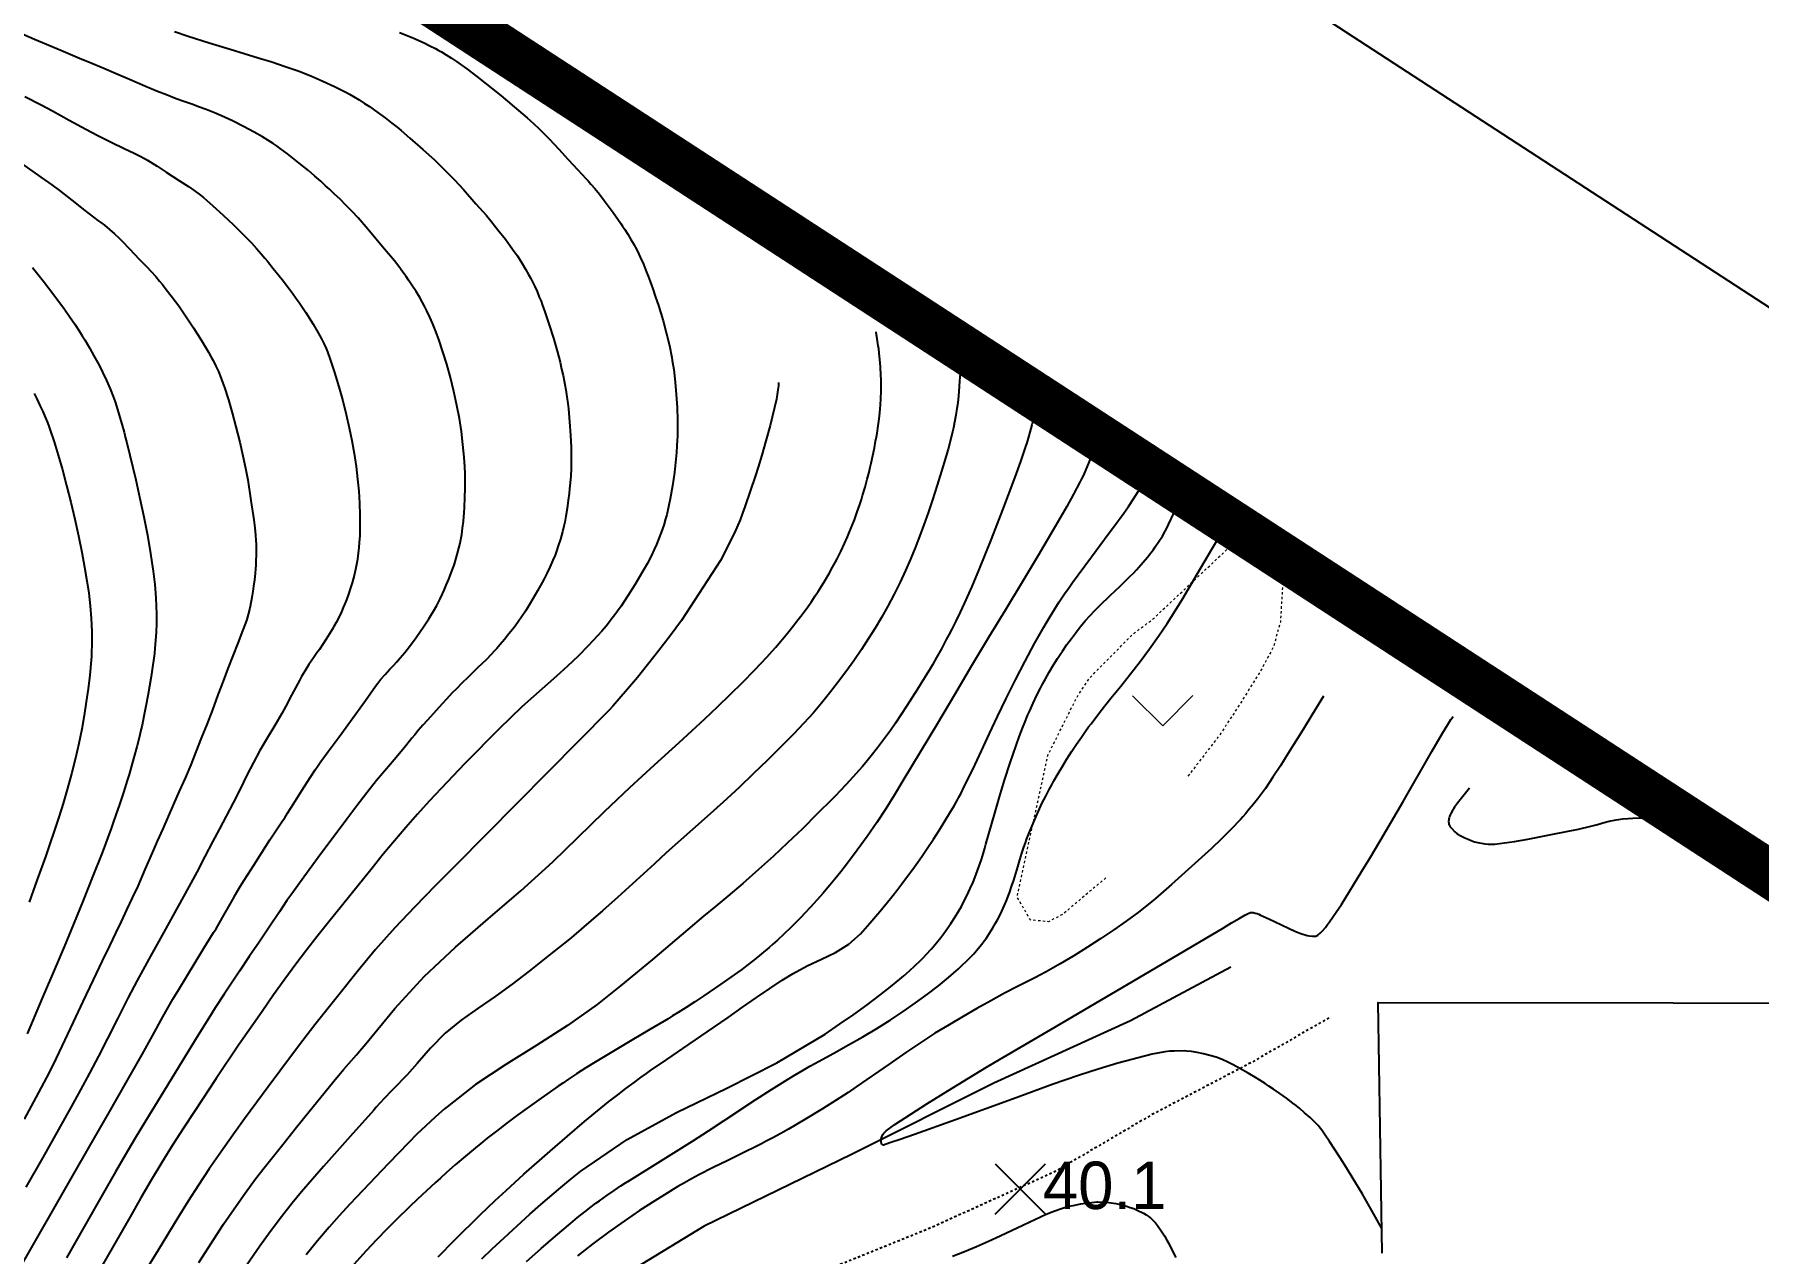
# Model space of a CAD drawing. Header units: millimetres. Extents: x 156921 to 159642, y 477538 to 479586.
# Drawn here: x 157637.1 to 157709.8, y 479242.9 to 479294.3 of the extents above; entities that cross this region are included whole.
import ezdxf
from ezdxf.enums import TextEntityAlignment as Align

# ---------------------------------------------------------------- set-up
doc = ezdxf.new("R2010")
doc.units = ezdxf.units.MM
doc.header["$MEASUREMENT"] = 0
doc.linetypes.add('5M2P5', pattern=[7.5, 5, -2.5])
doc.linetypes.add('DGN Style 3', pattern=[0.047061, 0.033615, -0.013446])
doc.layers.add('99_가이드라인', color=83, linetype='Continuous', plot=False)
for name, color, linetype, transparency in [('A0023119', 16, '5M2P5', 0.6), ('B0014111', 156, 'Continuous', 0.6), ('E0022112', 146, 'Continuous', 0.6), ('F0017111', 94, 'Continuous', 0.6), ('F0017114', 80, 'Continuous', 0.6), ('F0027132', 56, 'Continuous', 0.6), ('F0027217', 56, 'Continuous', 0.6)]:
    doc.layers.add(name, color=color, linetype=linetype, transparency=transparency)
for name, color, linetype in [('CX-BORD-LIN1', 4, 'Continuous'), ('CX-BORD-LIN2', 3, 'Continuous'), ('CX-BORD-TEX3', 6, 'Continuous')]:
    doc.layers.add(name, color=color, linetype=linetype)
doc.layers.add('D0025110', color=66, linetype='Continuous', lineweight=0, transparency=0.6)
doc.layers.add('D0025215', color=66, linetype='Continuous', lineweight=0, transparency=0.6)
doc.styles.add('HM 6_일반문자', font='BAREUNDOTUMPRO1.TTF')
doc.styles.add('TB_TEXT', font='BAREUNDOTUMPRO1.TTF')
doc.styles.add('TB_WBTXT', font='BareunDotumPro3.ttf')

# ---------------------------------------------------------------- blocks, each defined once
blk = doc.blocks.new('D0025215')
at = {"layer": 'D0025215', "color": 252, "linetype": 'Continuous', "lineweight": 13}
for q in [(-1.26, 0.347), (1.29, 0.365)]:
    blk.add_line((0.024, -0.919), q, dxfattribs=at)
blk = doc.blocks.new('F0027217')
at = {"layer": 'F0027217'}
for points in [[(-0.707, 0.707), (0.707, -0.707)], [(-0.707, -0.707), (0.707, 0.707)]]:
    blk.add_lwpolyline(points, dxfattribs=at)
blk = doc.blocks.new('한맥도곽')
at = {"layer": '99_가이드라인'}
blk.add_lwpolyline([(0, 594), (841, 594), (841, 0), (0, 0)], close=True, dxfattribs=at)
at = {"layer": 'CX-BORD-LIN1', "const_width": 2}
blk.add_lwpolyline([(821, 20), (25, 20), (25, 574), (821, 574)], close=True, dxfattribs=at)
at = {"layer": 'CX-BORD-LIN1', "style": 'TB_TEXT'}
for tag, height, p in [('TR_RDAT5', 3.5, (342.5, 53)), ('TR_DGN5', 3.5, (476.118, 53)), ('TR_CHK5', 3.5, (506.118, 53)), ('TR_APP5', 3.5, (536.118, 53)), ('TR_RNUM5', 3, (310.105, 52.637)), ('TR_RDAT4', 3.5, (342.5, 47)), ('TR_DGN4', 3.5, (476.118, 47)), ('TR_CHK4', 3.5, (506.118, 47)), ('TR_APP4', 3.5, (536.118, 47)), ('TR_RNUM4', 3, (310.105, 46.637)), ('TR_RNUM3', 3, (310.105, 40.637)), ('TR_RDAT3', 3.5, (342.5, 41)), ('TR_DGN3', 3.5, (476.118, 41)), ('TR_CHK3', 3.5, (506.118, 41)), ('TR_APP3', 3.5, (536.118, 41)), ('TR_RDAT2', 3.5, (342.5, 35)), ('TR_DGN2', 3.5, (476.118, 35)), ('TR_CHK2', 3.5, (506.118, 35)), ('TR_APP2', 3.5, (536.118, 35)), ('TR_RNUM2', 3, (310.105, 34.637)), ('TR_RDAT1', 3.5, (342.5, 29)), ('TR_DGN1', 3.5, (476.118, 29)), ('TR_CHK1', 3.5, (506.118, 29)), ('TR_APP1', 3.5, (536.118, 29)), ('TR_RNUM1', 3, (310.105, 28.637))]:
    blk.add_attdef(tag, text='', height=height, dxfattribs=at).set_placement(p, align=Align.MIDDLE_CENTER)
for tag, p in [('TR_RCON5', (367.303, 53)), ('TR_RCON4', (367.303, 47)), ('TR_RCON3', (367.303, 41)), ('TR_RCON2', (367.303, 35)), ('TR_RCON1', (367.303, 29))]:
    blk.add_attdef(tag, text='', height=3.5, dxfattribs=at).set_placement(p, align=Align.MIDDLE_LEFT)
at = {"layer": 'CX-BORD-LIN2', "style": 'TB_TEXT'}
for tag, p in [('TD_VERSION', (825.5, 68.015)), ('적용표준버전', (825.5, 35))]:
    blk.add_attdef(tag, text='', height=3, rotation=90, dxfattribs=at).set_placement(p, align=Align.MIDDLE_CENTER)
at = {"layer": 'CX-BORD-TEX3', "style": 'TB_TEXT'}
for tag, height, p in [('노선이정', 4.5, (170.034, 51.456)), ('설계공구', 4.5, (568, 51.361)), ('도 면 명', 4.5, (696, 43.192)), ('설 계 사', 4.5, (170, 42.588)), ('시공공구', 4.5, (568, 42.687)), ('시 공 사', 4.5, (170, 33.593)), ('도면축척', 4.5, (568.291, 33.513)), ('건설분야', 4.5, (170, 25.125)), ('건설단계', 4.5, (240, 25.125)), ('편철번호', 4.5, (696, 25.002)), ('도면번호', 4.5, (568.291, 24.791)), ('개정번호', 3, (310.082, 23.662)), ('날짜', 3, (342.5, 23.662)), ('내   용', 3, (420.5, 23.662)), ('작성자', 3, (478, 23.662)), ('검토자', 3, (508, 23.662)), ('확인자', 3, (538, 23.662))]:
    blk.add_attdef(tag, text='', height=height, dxfattribs=at).set_placement(p, align=Align.MIDDLE)
at = {"layer": 'CX-BORD-TEX3'}
for tag, height, style, p in [('TD_LNDST', 4.5, 'TB_TEXT', (240, 51.5)), ('TD_DSECT', 4.5, 'TB_TEXT', (600.5, 51.5)), ('TD_DDIST', 4.5, 'TB_TEXT', (649.5, 51.5)), ('TD_DNAME_TOP', 4.5, 'TB_TEXT', (766, 50.118)), ('TD_CSECT', 4.5, 'TB_TEXT', (600.5, 42.5)), ('TD_CDIST', 4.5, 'TB_TEXT', (649.5, 42.5)), ('TD_DNAME_MAIN', 6, 'TB_WBTXT', (766, 41.473)), ('TD_CCOMP', 4.5, 'TB_TEXT', (240, 33.593)), ('TD_SCAL', 4.5, 'TB_TEXT', (632, 33.748)), ('TD_DNAME_BOT', 4, 'TB_TEXT', (766, 33.174)), ('TD_FIELD', 4.5, 'TB_TEXT', (205, 25.125)), ('TD_CSTEP', 4.5, 'TB_TEXT', (275.744, 25.125)), ('TD_DWGCODE', 4.5, 'TB_TEXT', (632, 24.791)), ('TD_DWGNO', 4.5, 'TB_TEXT', (766, 25.002))]:
    blk.add_attdef(tag, text='', height=height, dxfattribs=dict(at, style=style)).set_placement(p, align=Align.MIDDLE_CENTER)
at = {"layer": 'CX-BORD-TEX3', "style": 'TB_TEXT'}
for tag, height, width, p in [('TD_DCOMP', 4.5, 0.85, (240, 42.588)), ('TD_CNAME', 5, 0.8, (90, 27.596))]:
    blk.add_attdef(tag, text='', height=height, dxfattribs=dict(at, width=width)).set_placement(p, align=Align.MIDDLE_CENTER)

msp = doc.modelspace()

# ---------------------------------------------------------------- linework, layer by layer
at = {"layer": 'A0023119', "linetype": 'DGN Style 3', "transparency": 33554521, "flags": 128}
msp.add_lwpolyline([(157691.655, 479252.816), (157688.41, 479250.943), (157684.19, 479248.73), (157680.044, 479246.298), (157674.818, 479243.934), (157668.949, 479241.563), (157664.583, 479239.222), (157660.715, 479236.687), (157657.3, 479233.363), (157656.013, 479231.796), (157652.898, 479227.876), (157648.232, 479222.382), (157644.644, 479218.371), (157640.571, 479214.138), (157636.063, 479210.364), (157631.049, 479205.954), (157625.407, 479201.077), (157621.092, 479197.502), (157618.295, 479195.972), (157614.461, 479194.069)], dxfattribs=at)
at = {"layer": 'B0014111', "transparency": 33554521, "flags": 128}
msp.add_lwpolyline([(157693.902, 479242.888), (157693.728, 479253.46), (157718.598, 479253.438)], dxfattribs=at)
at = {"layer": 'D0025110', "linetype": 'DGN Style 3', "transparency": 33554521, "flags": 128}
for points in [[(157682.256, 479258.72), (157680.443, 479257.18), (157679.837, 479256.869), (157679.078, 479256.942), (157678.52, 479257.908), (157679.81, 479263.879), (157681.03, 479266.323), (157681.589, 479267.159), (157683.424, 479269.018), (157684.192, 479269.584), (157688.126, 479273.282)], [(157689.585, 479272.331), (157689.757, 479271.902), (157689.612, 479269.499), (157689.315, 479268.44), (157688.729, 479267.358), (157687.988, 479266.181), (157687.107, 479264.812), (157685.683, 479262.961)]]:
    msp.add_lwpolyline(points, dxfattribs=at)
at = {"layer": 'E0022112', "transparency": 33554521, "flags": 128}
msp.add_lwpolyline([(157687.522, 479254.949), (157683.303, 479252.684), (157677.543, 479250.064), (157671.534, 479247.06), (157665.337, 479244.033), (157662.132, 479242.083), (157661.072, 479241.331), (157655.155, 479236.097), (157654.637, 479235.582), (157653.699, 479234.514), (157652.27, 479232.351), (157645.979, 479224.566), (157641.636, 479220.318), (157639.056, 479218.043), (157635.205, 479215.141)], dxfattribs=at)
at = {"layer": 'F0017111', "transparency": 33554521, "flags": 128}
for points in [[(157636.473, 479242.238), (157637.207, 479243.51), (157637.982, 479244.859), (157638.712, 479246.137), (157639.43, 479247.395), (157640.212, 479248.758), (157641.026, 479250.182), (157641.641, 479251.268), (157642.077, 479252.054), (157642.525, 479252.863), (157642.946, 479253.6), (157643.188, 479254.008), (157643.517, 479254.552), (157644.253, 479255.752), (157644.659, 479256.409), (157644.761, 479256.576), (157644.905, 479256.817), (157645.093, 479257.14), (157645.302, 479257.509), (157645.465, 479257.801), (157645.586, 479258.016), (157645.737, 479258.277), (157645.917, 479258.577), (157646.096, 479258.864), (157646.35, 479259.255), (157646.69, 479259.783), (157647.031, 479260.32), (157647.363, 479260.825), (157647.565, 479261.122), (157647.655, 479261.255), (157647.779, 479261.443), (157648.026, 479261.836), (157648.377, 479262.402), (157648.725, 479262.948), (157648.939, 479263.272), (157649.038, 479263.416), (157649.182, 479263.619), (157649.492, 479264.041), (157649.953, 479264.664), (157650.429, 479265.319), (157651.057, 479266.201), (157651.486, 479266.805), (157651.577, 479266.926), (157651.709, 479267.089), (157651.886, 479267.295), (157652.088, 479267.516), (157652.248, 479267.684), (157652.369, 479267.812), (157652.526, 479267.99), (157652.718, 479268.219), (157652.916, 479268.472), (157653.196, 479268.855), (157653.537, 479269.347), (157653.735, 479269.643), (157653.818, 479269.776), (157653.927, 479269.963), (157654.06, 479270.207), (157654.199, 479270.481), (157654.301, 479270.694), (157654.375, 479270.853), (157654.465, 479271.06), (157654.57, 479271.312), (157654.673, 479271.572), (157654.744, 479271.763), (157654.794, 479271.906), (157654.855, 479272.101), (157654.926, 479272.35), (157654.996, 479272.621), (157655.044, 479272.828), (157655.077, 479272.984), (157655.114, 479273.194), (157655.153, 479273.457), (157655.186, 479273.738), (157655.207, 479273.95), (157655.219, 479274.11), (157655.232, 479274.328), (157655.249, 479274.756), (157655.26, 479275.132), (157655.261, 479275.301), (157655.26, 479275.519), (157655.253, 479275.783), (157655.242, 479276.054), (157655.214, 479276.451), (157655.164, 479276.988), (157655.098, 479277.537), (157655.015, 479278.084), (157654.912, 479278.636), (157654.784, 479279.218), (157654.637, 479279.816), (157654.482, 479280.377), (157654.323, 479280.895), (157654.147, 479281.415), (157654.029, 479281.748), (157653.971, 479281.901), (157653.886, 479282.104), (157653.773, 479282.357), (157653.643, 479282.626), (157653.54, 479282.828), (157653.458, 479282.979), (157653.342, 479283.182), (157653.188, 479283.438), (157653.014, 479283.712), (157652.878, 479283.918), (157652.774, 479284.07), (157652.636, 479284.262), (157652.463, 479284.493), (157652.28, 479284.727), (157651.781, 479285.33), (157651.159, 479286.073), (157650.746, 479286.545), (157650.5, 479286.815), (157650.388, 479286.932), (157650.223, 479287.098), (157649.999, 479287.318), (157649.741, 479287.564), (157649.537, 479287.757), (157649.38, 479287.901), (157649.174, 479288.086), (157648.92, 479288.308), (157648.653, 479288.535), (157648.265, 479288.851), (157647.768, 479289.241), (157647.469, 479289.469), (157647.337, 479289.565), (157647.163, 479289.684), (157646.945, 479289.825), (157646.714, 479289.966), (157646.37, 479290.159), (157645.912, 479290.402), (157645.454, 479290.63), (157644.989, 479290.844), (157644.694, 479290.974), (157644.553, 479291.032), (157644.345, 479291.113), (157644.064, 479291.218), (157643.74, 479291.334), (157643.482, 479291.424), (157643.282, 479291.494), (157643.011, 479291.595), (157642.667, 479291.727), (157642.294, 479291.877), (157641.755, 479292.103), (157641.108, 479292.381), (157640.55, 479292.623), (157640.034, 479292.841), (157639.527, 479293.047), (157639.012, 479293.259), (157638.214, 479293.597), (157637.117, 479294.068), (157635.99, 479294.557)], [(157643.005, 479294.399), (157643.593, 479294.204), (157644.471, 479293.927), (157645.357, 479293.65), (157645.952, 479293.47), (157646.539, 479293.294), (157647.116, 479293.117), (157647.678, 479292.933), (157648.225, 479292.737), (157648.755, 479292.529), (157649.264, 479292.312), (157649.751, 479292.085), (157650.089, 479291.918), (157650.26, 479291.828), (157650.385, 479291.76), (157650.553, 479291.663), (157650.789, 479291.521), (157651.024, 479291.37), (157651.222, 479291.238), (157651.378, 479291.129), (157651.594, 479290.974), (157651.886, 479290.757), (157652.163, 479290.543), (157652.388, 479290.364), (157652.56, 479290.223), (157652.927, 479289.91), (157653.476, 479289.432), (157653.965, 479288.985), (157654.406, 479288.559), (157654.811, 479288.147), (157655.185, 479287.742), (157655.715, 479287.142), (157656.154, 479286.639), (157656.34, 479286.419), (157656.641, 479286.043), (157656.952, 479285.643), (157657.153, 479285.372), (157657.329, 479285.127), (157657.46, 479284.938), (157657.551, 479284.801), (157657.664, 479284.623), (157657.808, 479284.385), (157657.935, 479284.162), (157658.031, 479283.984), (157658.097, 479283.85), (157658.181, 479283.672), (157658.289, 479283.433), (157658.384, 479283.208), (157658.457, 479283.028), (157658.509, 479282.892), (157658.62, 479282.577), (157658.802, 479282.04), (157658.982, 479281.467), (157659.146, 479280.887), (157659.258, 479280.456), (157659.324, 479280.168), (157659.383, 479279.897), (157659.427, 479279.678), (157659.458, 479279.513), (157659.496, 479279.292), (157659.542, 479278.995), (157659.581, 479278.714), (157659.609, 479278.488), (157659.628, 479278.317), (157659.66, 479277.948), (157659.7, 479277.388), (157659.722, 479276.865), (157659.727, 479276.351), (157659.72, 479275.957), (157659.705, 479275.67), (157659.684, 479275.377), (157659.661, 479275.126), (157659.639, 479274.924), (157659.605, 479274.649), (157659.555, 479274.292), (157659.502, 479273.969), (157659.454, 479273.721), (157659.415, 479273.542), (157659.357, 479273.309), (157659.272, 479273.003), (157659.185, 479272.72), (157659.109, 479272.496), (157659.046, 479272.33), (157658.956, 479272.111), (157658.829, 479271.82), (157658.7, 479271.547), (157658.59, 479271.329), (157658.502, 479271.166), (157658.307, 479270.822), (157658.012, 479270.315), (157657.801, 479269.968), (157657.651, 479269.741), (157657.497, 479269.519), (157657.363, 479269.336), (157657.254, 479269.193), (157657.104, 479269.004), (157656.91, 479268.764), (157656.732, 479268.553), (157656.595, 479268.394), (157656.495, 479268.284), (157656.357, 479268.138), (157656.153, 479267.929), (157655.784, 479267.568), (157655.385, 479267.184), (157655.119, 479266.925), (157654.888, 479266.693), (157654.717, 479266.516), (157654.601, 479266.389), (157654.159, 479265.908), (157653.669, 479265.373), (157653.471, 479265.151), (157653.284, 479264.933), (157653.132, 479264.75), (157653.017, 479264.607), (157652.76, 479264.288), (157652.35, 479263.797), (157651.941, 479263.321), (157651.528, 479262.83), (157651.11, 479262.309), (157650.691, 479261.76), (157650.273, 479261.197), (157649.866, 479260.651), (157649.468, 479260.121), (157649.066, 479259.578), (157648.459, 479258.743), (157647.954, 479258.048), (157647.75, 479257.76), (157647.43, 479257.289), (157646.998, 479256.636), (157646.574, 479256.002), (157646.162, 479255.396), (157645.747, 479254.78), (157645.106, 479253.81), (157644.728, 479253.233), (157644.454, 479252.809), (157644.002, 479252.086), (157643.32, 479250.968), (157642.437, 479249.519), (157641.788, 479248.457), (157641.356, 479247.737), (157640.93, 479247.02), (157640.527, 479246.331), (157639.962, 479245.347), (157639.213, 479244.036), (157638.453, 479242.705)], [(157636.698, 479291.665), (157637.397, 479291.305), (157637.87, 479291.052), (157638.57, 479290.666), (157639.268, 479290.283), (157639.777, 479290.015), (157640.335, 479289.735), (157640.896, 479289.467), (157641.311, 479289.271), (157641.596, 479289.125), (157641.874, 479288.971), (157642.104, 479288.833), (157642.283, 479288.718), (157642.666, 479288.467), (157643.228, 479288.104), (157643.605, 479287.86), (157643.839, 479287.698), (157644.056, 479287.537), (157644.228, 479287.4), (157644.355, 479287.292), (157644.632, 479287.045), (157645.065, 479286.653), (157645.49, 479286.255), (157645.921, 479285.827), (157646.251, 479285.486), (157646.467, 479285.25), (157646.664, 479285.027), (157646.818, 479284.847), (157646.93, 479284.712), (157647.17, 479284.412), (157647.544, 479283.94), (157647.814, 479283.593), (157647.986, 479283.363), (157648.143, 479283.147), (157648.265, 479282.974), (157648.353, 479282.844), (157648.545, 479282.55), (157648.847, 479282.068), (157649.066, 479281.698), (157649.2, 479281.449), (157649.314, 479281.217), (157649.397, 479281.031), (157649.453, 479280.892), (157649.57, 479280.57), (157649.757, 479280.019), (157649.939, 479279.427), (157650.104, 479278.832), (157650.249, 479278.254), (157650.377, 479277.696), (157650.49, 479277.152), (157650.585, 479276.608), (157650.664, 479276.063), (157650.726, 479275.533), (157650.773, 479275.019), (157650.804, 479274.515), (157650.821, 479274.013), (157650.823, 479273.511), (157650.814, 479273.132), (157650.799, 479272.875), (157650.778, 479272.628), (157650.756, 479272.427), (157650.736, 479272.272), (157650.702, 479272.064), (157650.651, 479271.787), (157650.594, 479271.525), (157650.541, 479271.316), (157650.497, 479271.158), (157650.432, 479270.95), (157650.342, 479270.681), (157650.254, 479270.437), (157650.181, 479270.248), (157650.123, 479270.112), (157650.043, 479269.935), (157649.93, 479269.701), (157649.819, 479269.484), (157649.726, 479269.312), (157649.652, 479269.185), (157649.547, 479269.013), (157649.398, 479268.776), (157649.245, 479268.544), (157649.114, 479268.351), (157649.007, 479268.201), (157648.862, 479267.993), (157648.674, 479267.71), (157648.502, 479267.436), (157648.369, 479267.211), (157648.273, 479267.036), (157647.946, 479266.423), (157647.699, 479265.963), (157647.529, 479265.652), (157647.237, 479265.148), (157646.915, 479264.609), (157646.613, 479264.09), (157646.34, 479263.588), (157646.063, 479263.044), (157645.772, 479262.456), (157645.481, 479261.875), (157645.194, 479261.323), (157644.909, 479260.788), (157644.615, 479260.24), (157644.293, 479259.625), (157643.949, 479258.962), (157643.619, 479258.342), (157643.163, 479257.518), (157642.554, 479256.423), (157641.929, 479255.293), (157641.438, 479254.392), (157641.048, 479253.64), (157640.613, 479252.778), (157640.192, 479251.948), (157639.804, 479251.199), (157639.427, 479250.485), (157639.048, 479249.777), (157638.66, 479249.068), (157638.123, 479248.104), (157637.461, 479246.928), (157636.751, 479245.682)], [(157636.566, 479288.839), (157637.379, 479288.264), (157637.839, 479287.931), (157638.161, 479287.693), (157638.69, 479287.285), (157639.232, 479286.857), (157639.604, 479286.568), (157639.779, 479286.437), (157639.9, 479286.35), (157640.057, 479286.233), (157640.274, 479286.058), (157640.486, 479285.869), (157640.662, 479285.7), (157640.799, 479285.558), (157641.094, 479285.247), (157641.531, 479284.795), (157641.831, 479284.49), (157642.028, 479284.281), (157642.22, 479284.067), (157642.379, 479283.881), (157642.503, 479283.73), (157642.666, 479283.524), (157642.873, 479283.259), (157643.054, 479283.02), (157643.188, 479282.836), (157643.28, 479282.705), (157643.48, 479282.408), (157643.81, 479281.904), (157644.142, 479281.378), (157644.441, 479280.881), (157644.558, 479280.676), (157644.638, 479280.532), (157644.755, 479280.298), (157644.86, 479280.069), (157644.939, 479279.879), (157644.996, 479279.731), (157645.111, 479279.397), (157645.284, 479278.869), (157645.443, 479278.33), (157645.602, 479277.73), (157645.759, 479277.092), (157645.894, 479276.506), (157646.003, 479275.99), (157646.095, 479275.496), (157646.231, 479274.623), (157646.35, 479273.819), (157646.393, 479273.472), (157646.423, 479273.169), (157646.44, 479272.945), (157646.446, 479272.79), (157646.449, 479272.594), (157646.448, 479272.333), (157646.442, 479272.09), (157646.432, 479271.896), (157646.422, 479271.751), (157646.404, 479271.555), (157646.375, 479271.283), (157646.341, 479271.017), (157646.309, 479270.795), (157646.282, 479270.621), (157646.24, 479270.388), (157646.178, 479270.087), (157646.111, 479269.816), (157646.052, 479269.608), (157646.002, 479269.46), (157645.882, 479269.135), (157645.68, 479268.61), (157645.469, 479268.079), (157645.261, 479267.552), (157645.056, 479267.015), (157644.841, 479266.431), (157644.611, 479265.806), (157644.373, 479265.189), (157644.137, 479264.601), (157643.912, 479264.033), (157643.692, 479263.477), (157643.459, 479262.923), (157643.214, 479262.37), (157642.974, 479261.83), (157642.745, 479261.303), (157642.515, 479260.78), (157642.285, 479260.264), (157642.069, 479259.771), (157641.766, 479259.069), (157641.459, 479258.369), (157641.231, 479257.877), (157640.99, 479257.368), (157640.758, 479256.874), (157640.531, 479256.385), (157640.273, 479255.856), (157639.96, 479255.227), (157639.577, 479254.426), (157639.149, 479253.502), (157638.743, 479252.628), (157638.269, 479251.627), (157638.025, 479251.119), (157637.864, 479250.791), (157637.612, 479250.297), (157637.168, 479249.464), (157636.669, 479248.544)], [(157644.032, 479242.507), (157645.079, 479244.114), (157645.518, 479244.764), (157645.986, 479245.427), (157646.426, 479246.027), (157646.783, 479246.49), (157647.626, 479247.55), (157648.156, 479248.21), (157648.687, 479248.863), (157649.673, 479250.078), (157649.786, 479250.219), (157649.934, 479250.399), (157650.15, 479250.656), (157650.678, 479251.263), (157650.815, 479251.419), (157651.076, 479251.726), (157651.584, 479252.338), (157652.302, 479253.215), (157653.525, 479254.558), (157654.852, 479255.801), (157656.228, 479256.987), (157657.61, 479258.168), (157658.951, 479259.394), (157660.011, 479260.42), (157661.117, 479261.499), (157661.661, 479262.022), (157662.192, 479262.523), (157662.715, 479263.007), (157663.233, 479263.478), (157664.281, 479264.426), (157664.815, 479264.916), (157665.354, 479265.419), (157665.893, 479265.929), (157666.425, 479266.443), (157666.951, 479266.961), (157667.467, 479267.488), (157667.721, 479267.756), (157667.974, 479268.029), (157668.193, 479268.273), (157668.348, 479268.449), (157668.471, 479268.593), (157668.715, 479268.882), (157668.952, 479269.172), (157669.155, 479269.426), (157669.297, 479269.609), (157669.408, 479269.756), (157669.625, 479270.05), (157669.834, 479270.346), (157670.011, 479270.605), (157670.133, 479270.791), (157670.228, 479270.94), (157670.413, 479271.24), (157670.592, 479271.544), (157670.743, 479271.814), (157670.848, 479272.009), (157670.929, 479272.167), (157671.087, 479272.485), (157671.24, 479272.81), (157671.369, 479273.097), (157671.458, 479273.306), (157671.526, 479273.475), (157671.659, 479273.815), (157671.784, 479274.156), (157671.887, 479274.455), (157671.956, 479274.67), (157672.008, 479274.843), (157672.109, 479275.186), (157672.202, 479275.526), (157672.278, 479275.821), (157672.329, 479276.03), (157672.366, 479276.196), (157672.503, 479276.847), (157672.556, 479277.124), (157672.59, 479277.319), (157672.615, 479277.472), (157672.662, 479277.775), (157672.702, 479278.071), (157672.732, 479278.325), (157672.751, 479278.502), (157672.763, 479278.641), (157672.782, 479278.929), (157672.791, 479279.237), (157672.792, 479279.52), (157672.788, 479279.734), (157672.78, 479279.913), (157672.762, 479280.259), (157672.736, 479280.579), (157672.709, 479280.843), (157672.687, 479281.017), (157672.666, 479281.146), (157672.602, 479281.543), (157672.578, 479281.7), (157672.574, 479281.736)], [(157668.46, 479279.599), (157668.457, 479279.461), (157668.442, 479279.298), (157668.378, 479278.896), (157668.114, 479277.788), (157667.936, 479277.149), (157667.758, 479276.541), (157667.602, 479276.03), (157667.491, 479275.683), (157667.043, 479274.359), (157666.949, 479274.092), (157666.845, 479273.82), (157666.608, 479273.264), (157666.018, 479272.102), (157664.376, 479269.57), (157663.894, 479268.919), (157663.423, 479268.302), (157662.515, 479267.166), (157662.103, 479266.673), (157661.752, 479266.263), (157661.486, 479265.962), (157661.331, 479265.795), (157654.851, 479259.246), (157653.992, 479258.377), (157653.139, 479257.503), (157652.301, 479256.614), (157651.487, 479255.702), (157650.709, 479254.761), (157649.937, 479253.786), (157648.93, 479252.515), (157648.423, 479251.867), (157647.939, 479251.225), (157646.964, 479249.91), (157645.966, 479248.554), (157645.469, 479247.865), (157644.964, 479247.157), (157644.475, 479246.45), (157644.023, 479245.766), (157643.589, 479245.084), (157643.152, 479244.383), (157642.319, 479243.023), (157641.54, 479241.742)], [(157676.127, 479280.167), (157676.097, 479279.665), (157676.064, 479279.222), (157676.031, 479278.875), (157676.006, 479278.661), (157675.984, 479278.513), (157675.937, 479278.22), (157675.885, 479277.937), (157675.837, 479277.694), (157675.799, 479277.526), (157675.768, 479277.395), (157675.608, 479276.794), (157675.387, 479276.041), (157675.151, 479275.28), (157674.951, 479274.653), (157674.768, 479274.11), (157674.586, 479273.598), (157674.404, 479273.107), (157674.22, 479272.628), (157674.027, 479272.155), (157673.819, 479271.678), (157673.589, 479271.189), (157673.333, 479270.678), (157673.065, 479270.172), (157672.802, 479269.7), (157672.535, 479269.249), (157672.256, 479268.803), (157671.959, 479268.35), (157671.634, 479267.874), (157671.295, 479267.398), (157670.956, 479266.941), (157670.617, 479266.503), (157670.275, 479266.083), (157669.919, 479265.667), (157669.534, 479265.24), (157669.092, 479264.774), (157668.565, 479264.24), (157667.992, 479263.673), (157667.413, 479263.112), (157666.802, 479262.533), (157666.131, 479261.914), (157665.459, 479261.305), (157664.844, 479260.755), (157663.735, 479259.769), (157663.232, 479259.315), (157662.769, 479258.891), (157661.688, 479257.906), (157661.042, 479257.331), (157660.379, 479256.751), (157660.029, 479256.452), (157659.65, 479256.136), (157658.805, 479255.453), (157657.96, 479254.791), (157657.234, 479254.234), (157656.525, 479253.721), (157655.804, 479253.225), (157655.092, 479252.716), (157654.413, 479252.165), (157653.797, 479251.544), (157653.23, 479250.89), (157652.81, 479250.417), (157652.677, 479250.27), (157652.609, 479250.197), (157652.426, 479250.012), (157652.142, 479249.723), (157651.878, 479249.446), (157651.659, 479249.213), (157651.514, 479249.053), (157651.406, 479248.93), (157650.411, 479247.817), (157649.849, 479247.188), (157649.286, 479246.545), (157648.366, 479245.479), (157647.974, 479245.006), (157647.514, 479244.421), (157647.038, 479243.792), (157646.601, 479243.185), (157645.539, 479241.651)], [(157637.091, 479279.144), (157637.205, 479278.921), (157637.283, 479278.763), (157637.342, 479278.638), (157637.457, 479278.387), (157637.564, 479278.136), (157637.654, 479277.915), (157637.713, 479277.756), (157637.758, 479277.629), (157637.937, 479277.102), (157638.114, 479276.534), (157638.29, 479275.92), (157638.465, 479275.255), (157638.637, 479274.557), (157638.807, 479273.844), (157638.966, 479273.137), (157639.106, 479272.452), (157639.224, 479271.814), (157639.319, 479271.247), (157639.394, 479270.716), (157639.45, 479270.19), (157639.492, 479269.657), (157639.521, 479269.107), (157639.528, 479268.821), (157639.526, 479268.523), (157639.518, 479268.254), (157639.507, 479268.055), (157639.495, 479267.89), (157639.44, 479267.262), (157639.372, 479266.692), (157639.294, 479266.142), (157639.207, 479265.57), (157639.104, 479264.983), (157638.98, 479264.386), (157638.834, 479263.763), (157638.667, 479263.099), (157638.489, 479262.444), (157638.313, 479261.85), (157638.131, 479261.275), (157637.937, 479260.681), (157637.746, 479260.108), (157637.569, 479259.598), (157637.228, 479258.643), (157636.879, 479257.694)], [(157679.355, 479278.994), (157679.353, 479278.974), (157679.311, 479278.683), (157679.268, 479278.429), (157679.233, 479278.248), (157679.202, 479278.103), (157679.135, 479277.812), (157679.058, 479277.514), (157678.985, 479277.25), (157678.927, 479277.059), (157678.877, 479276.903), (157678.664, 479276.268), (157678.426, 479275.61), (157677.901, 479274.228), (157677.426, 479273.004), (157676.923, 479271.746), (157676.613, 479271.006), (157676.288, 479270.28), (157676.117, 479269.915), (157675.934, 479269.542), (157675.766, 479269.208), (157675.64, 479268.964), (157675.535, 479268.765), (157675.326, 479268.378), (157675.122, 479268.01), (157674.947, 479267.701), (157674.824, 479267.492), (157674.727, 479267.332), (157674.321, 479266.671), (157673.874, 479265.966), (157673.636, 479265.604), (157673.393, 479265.246), (157673.176, 479264.934), (157673.017, 479264.713), (157672.887, 479264.538), (157672.628, 479264.194), (157672.37, 479263.866), (157672.145, 479263.588), (157671.985, 479263.398), (157671.858, 479263.252), (157671.596, 479262.957), (157671.319, 479262.656), (157671.067, 479262.389), (157670.879, 479262.195), (157670.723, 479262.038), (157670.097, 479261.412), (157669.469, 479260.79), (157668.848, 479260.191), (157668.246, 479259.628), (157667.627, 479259.071), (157666.956, 479258.487), (157666.323, 479257.948), (157665.821, 479257.531), (157665.307, 479257.104), (157664.64, 479256.539), (157663.148, 479255.273), (157662.439, 479254.681), (157661.807, 479254.171), (157660.816, 479253.386), (157659.574, 479252.488), (157658.282, 479251.663), (157656.978, 479250.855), (157655.701, 479250.006), (157654.494, 479249.062), (157654.395, 479248.975), (157653.998, 479248.624), (157653.605, 479248.267), (157653.225, 479247.907), (157652.866, 479247.545), (157652.031, 479246.678), (157650.946, 479245.541), (157650.398, 479244.956), (157649.948, 479244.468), (157649.522, 479243.985), (157649.042, 479243.416), (157648.559, 479242.82)], [(157654.115, 479242.743), (157654.823, 479243.463), (157655.895, 479244.508), (157656.527, 479245.112), (157656.987, 479245.543), (157657.733, 479246.223), (157658.843, 479247.2), (157659.574, 479247.831), (157660.291, 479248.442), (157660.995, 479249.027), (157661.3, 479249.273), (157661.517, 479249.444), (157661.689, 479249.577), (157662.033, 479249.841), (157662.378, 479250.097), (157662.679, 479250.317), (157662.894, 479250.47), (157663.067, 479250.59), (157663.751, 479251.062), (157664.426, 479251.52), (157665.723, 479252.404), (157666.344, 479252.836), (157666.952, 479253.265), (157667.54, 479253.677), (157668.099, 479254.058), (157668.618, 479254.398), (157669.087, 479254.687), (157669.669, 479255.003), (157670.269, 479255.284), (157670.864, 479255.575), (157671.428, 479255.921), (157671.919, 479256.363), (157672.315, 479256.813), (157672.739, 479257.306), (157673.183, 479257.849), (157673.297, 479257.992), (157673.445, 479258.182), (157673.663, 479258.468), (157674.192, 479259.185), (157674.33, 479259.376), (157674.5, 479259.617), (157674.732, 479259.958), (157674.993, 479260.349), (157675.247, 479260.744), (157675.687, 479261.457), (157675.861, 479261.753), (157676.005, 479262.009), (157676.069, 479262.127), (157676.157, 479262.295), (157676.294, 479262.565), (157676.65, 479263.29), (157677.02, 479264.072), (157677.354, 479264.799), (157677.687, 479265.521), (157678.055, 479266.285), (157678.448, 479267.07), (157678.853, 479267.852), (157679.257, 479268.603), (157679.643, 479269.294), (157679.738, 479269.459), (157679.865, 479269.673), (157680.059, 479269.984), (157680.295, 479270.35), (157680.55, 479270.73), (157680.682, 479270.924), (157680.85, 479271.165), (157681.09, 479271.5), (157681.367, 479271.88), (157681.65, 479272.258), (157682.207, 479272.997), (157682.734, 479273.708), (157682.862, 479273.882), (157683.014, 479274.093), (157683.214, 479274.38), (157683.428, 479274.698), (157683.626, 479275.004), (157683.721, 479275.154), (157683.832, 479275.339), (157683.977, 479275.596), (157684.13, 479275.884)], [(157655.959, 479242.663), (157656.401, 479243.084), (157656.896, 479243.546), (157657.45, 479244.052), (157657.991, 479244.54), (157658.449, 479244.946), (157659.287, 479245.668), (157659.709, 479246.019), (157660.134, 479246.356), (157662.083, 479247.691), (157664.16, 479248.82), (157666.284, 479249.857), (157668.395, 479250.922), (157670.425, 479252.132), (157671.038, 479252.544), (157671.631, 479252.956), (157672.2, 479253.366), (157672.74, 479253.771), (157673.256, 479254.177), (157673.75, 479254.59), (157673.989, 479254.801), (157674.225, 479255.021), (157674.429, 479255.218), (157674.572, 479255.363), (157674.685, 479255.482), (157674.908, 479255.725), (157675.124, 479255.978), (157675.308, 479256.206), (157675.436, 479256.375), (157675.535, 479256.514), (157675.729, 479256.794), (157675.912, 479257.079), (157676.066, 479257.333), (157676.17, 479257.517), (157676.249, 479257.666), (157676.402, 479257.966), (157676.544, 479258.268), (157676.66, 479258.533), (157676.738, 479258.724), (157676.795, 479258.877), (157676.907, 479259.186), (157677.013, 479259.498), (157677.1, 479259.774), (157677.16, 479259.973), (157677.205, 479260.133), (157677.575, 479261.448), (157677.774, 479262.132), (157677.99, 479262.839), (157678.222, 479263.563), (157678.474, 479264.298), (157678.607, 479264.665), (157678.745, 479265.026), (157678.87, 479265.339), (157678.962, 479265.56), (157679.037, 479265.734), (157679.192, 479266.079), (157679.353, 479266.418), (157679.499, 479266.711), (157679.607, 479266.916), (157679.697, 479267.078), (157679.876, 479267.396), (157680.057, 479267.702), (157680.218, 479267.961), (157680.333, 479268.14), (157680.426, 479268.278), (157680.614, 479268.55), (157680.804, 479268.813), (157680.972, 479269.037), (157681.094, 479269.191), (157681.192, 479269.311), (157681.39, 479269.548), (157681.593, 479269.776), (157681.773, 479269.97), (157681.905, 479270.105), (157682.012, 479270.209), (157682.436, 479270.619), (157682.854, 479271.015), (157683.059, 479271.211), (157683.26, 479271.41), (157683.432, 479271.585), (157683.552, 479271.712), (157683.646, 479271.815), (157683.831, 479272.023), (157684.008, 479272.235), (157684.157, 479272.423), (157684.26, 479272.56), (157684.339, 479272.671), (157684.493, 479272.897), (157684.638, 479273.131), (157684.759, 479273.34), (157684.841, 479273.493), (157684.903, 479273.618), (157685.143, 479274.126), (157685.367, 479274.647), (157685.503, 479274.99)], [(157657.838, 479242.538), (157658.461, 479243.087), (157659.079, 479243.621), (157659.692, 479244.143), (157659.997, 479244.398), (157660.304, 479244.643), (157660.573, 479244.852), (157660.766, 479244.996), (157660.921, 479245.107), (157661.232, 479245.328), (157661.545, 479245.543), (157661.821, 479245.727), (157662.02, 479245.855), (157662.18, 479245.956), (157663.495, 479246.777), (157664.169, 479247.197), (157664.84, 479247.622), (157665.51, 479248.053), (157666.178, 479248.49), (157667.509, 479249.369), (157668.172, 479249.8), (157668.838, 479250.218), (157669.171, 479250.419), (157669.501, 479250.613), (157669.789, 479250.778), (157669.993, 479250.891), (157670.155, 479250.978), (157670.796, 479251.327), (157671.418, 479251.674), (157672.022, 479252.021), (157672.606, 479252.37), (157673.171, 479252.723), (157673.716, 479253.081), (157674.238, 479253.444), (157674.736, 479253.81), (157675.202, 479254.171), (157675.633, 479254.519), (157675.841, 479254.696), (157676.052, 479254.885), (157676.237, 479255.059), (157676.372, 479255.191), (157676.48, 479255.301), (157676.688, 479255.52), (157676.879, 479255.738), (157677.034, 479255.927), (157677.135, 479256.06), (157677.209, 479256.167), (157677.354, 479256.383), (157677.493, 479256.607), (157677.612, 479256.808), (157677.693, 479256.955), (157677.756, 479257.077), (157677.878, 479257.321), (157677.991, 479257.571), (157678.085, 479257.792), (157678.148, 479257.952), (157678.194, 479258.082), (157678.286, 479258.347), (157678.375, 479258.619), (157678.544, 479259.185), (157678.629, 479259.475), (157678.72, 479259.763), (157678.803, 479260.014), (157678.866, 479260.192), (157678.919, 479260.333), (157679.029, 479260.621), (157679.149, 479260.916), (157679.26, 479261.181), (157679.345, 479261.375), (157679.417, 479261.534), (157679.565, 479261.851), (157679.723, 479262.169), (157679.868, 479262.448), (157679.977, 479262.647), (157680.067, 479262.807), (157680.251, 479263.125), (157680.438, 479263.438), (157680.605, 479263.71), (157680.727, 479263.902), (157680.825, 479264.053), (157681.024, 479264.354), (157681.226, 479264.648), (157681.404, 479264.902), (157681.532, 479265.08), (157681.636, 479265.219), (157682.053, 479265.767), (157682.47, 479266.291), (157682.885, 479266.805), (157683.295, 479267.322), (157683.698, 479267.845), (157684.092, 479268.377), (157684.473, 479268.912), (157684.835, 479269.443), (157685.177, 479269.97), (157685.497, 479270.49), (157686.122, 479271.544), (157686.727, 479272.577), (157687.017, 479273.069), (157687.312, 479273.555), (157687.428, 479273.736)], [(157691.43, 479266.385), (157690.943, 479265.58), (157690.569, 479264.969), (157689.931, 479263.947), (157689.612, 479263.446), (157689.297, 479262.961), (157688.979, 479262.492), (157688.65, 479262.043), (157688.48, 479261.825), (157688.303, 479261.609), (157688.145, 479261.421), (157688.028, 479261.289), (157687.932, 479261.185), (157687.541, 479260.769), (157687.133, 479260.359), (157686.715, 479259.96), (157686.295, 479259.576), (157685.451, 479258.817), (157685.021, 479258.433), (157684.577, 479258.044), (157684.349, 479257.85), (157684.115, 479257.657), (157683.627, 479257.275), (157683.117, 479256.899), (157682.591, 479256.53), (157682.047, 479256.164), (157681.487, 479255.797), (157680.912, 479255.435), (157680.326, 479255.087), (157680.031, 479254.918), (157679.736, 479254.756), (157679.478, 479254.619), (157679.294, 479254.524), (157679.147, 479254.451), (157678.562, 479254.154), (157677.983, 479253.85), (157677.406, 479253.536), (157676.827, 479253.21), (157676.244, 479252.874), (157675.653, 479252.527), (157675.058, 479252.164), (157674.461, 479251.778), (157673.828, 479251.352), (157673.126, 479250.868), (157671.733, 479249.901), (157671.397, 479249.674), (157671.048, 479249.445), (157670.312, 479248.979), (157669.575, 479248.531), (157668.887, 479248.128), (157668.557, 479247.941), (157668.229, 479247.762), (157667.943, 479247.61), (157667.74, 479247.505), (157667.579, 479247.424), (157666.942, 479247.108), (157666.323, 479246.808), (157665.713, 479246.508), (157665.107, 479246.196), (157664.803, 479246.033), (157664.497, 479245.863), (157664.227, 479245.708), (157664.033, 479245.594), (157663.877, 479245.499), (157663.246, 479245.107), (157662.605, 479244.691), (157661.955, 479244.249), (157661.3, 479243.781), (157660.644, 479243.289), (157659.992, 479242.776)], [(157697.577, 479262.498), (157697.083, 479261.864), (157696.953, 479261.694), (157696.904, 479261.628), (157696.895, 479261.614), (157696.795, 479261.434), (157696.765, 479261.371), (157696.741, 479261.305), (157696.724, 479261.245), (157696.714, 479261.2), (157696.709, 479261.163), (157696.704, 479261.093), (157696.707, 479261.029), (157696.716, 479260.978), (157696.728, 479260.945), (157696.741, 479260.921), (157696.774, 479260.87), (157696.822, 479260.81), (157696.962, 479260.665), (157697.069, 479260.581), (157697.221, 479260.491), (157697.384, 479260.407), (157697.527, 479260.344), (157697.659, 479260.291), (157697.794, 479260.243), (157697.932, 479260.204), (157698.222, 479260.154), (157698.363, 479260.141), (157698.487, 479260.135), (157698.584, 479260.135), (157698.645, 479260.138), (157698.852, 479260.165), (157699.48, 479260.254), (157700.034, 479260.347), (157701.098, 479260.554), (157702.171, 479260.778), (157702.691, 479260.901), (157702.914, 479260.959), (157703.072, 479261.003), (157703.197, 479261.04), (157703.463, 479261.107), (157703.763, 479261.162), (157704.049, 479261.2), (157704.272, 479261.221), (157704.465, 479261.232), (157704.844, 479261.249), (157705.214, 479261.257), (157705.531, 479261.257), (157705.752, 479261.252), (157705.925, 479261.243), (157706.266, 479261.223), (157706.597, 479261.197), (157706.698, 479261.188)], [(157675.802, 479242.772), (157676.304, 479242.962), (157676.807, 479243.172), (157677.309, 479243.395), (157677.806, 479243.623), (157678.787, 479244.088), (157679.269, 479244.318), (157679.745, 479244.537), (157679.993, 479244.641), (157680.265, 479244.738), (157680.519, 479244.817), (157680.714, 479244.87), (157680.88, 479244.91), (157681.204, 479244.978), (157681.516, 479245.024), (157681.779, 479245.049), (157681.871, 479245.055), (157681.925, 479245.056), (157682.1, 479245.05), (157682.24, 479245.042), (157682.383, 479245.029), (157682.675, 479244.985), (157682.936, 479244.93), (157683.127, 479244.877), (157683.283, 479244.826), (157683.435, 479244.772), (157683.579, 479244.713), (157683.84, 479244.582), (157683.952, 479244.515), (157684.045, 479244.454), (157684.112, 479244.405), (157684.149, 479244.374), (157684.259, 479244.263), (157684.345, 479244.169), (157684.43, 479244.068), (157684.595, 479243.843), (157684.735, 479243.624), (157684.832, 479243.45), (157684.906, 479243.299), (157685.055, 479243.002), (157685.206, 479242.718)]]:
    msp.add_lwpolyline(points, dxfattribs=at)
at = {"layer": 'F0017114', "transparency": 33554521, "flags": 128}
for points in [[(157652.485, 479294.353), (157653.02, 479294.142), (157653.15, 479294.089), (157653.308, 479294.02), (157653.525, 479293.92), (157653.768, 479293.803), (157654.005, 479293.681), (157654.121, 479293.62), (157654.265, 479293.539), (157654.462, 479293.421), (157654.683, 479293.28), (157654.9, 479293.132), (157655.326, 479292.824), (157655.747, 479292.504), (157656.757, 479291.703), (157657.33, 479291.232), (157657.866, 479290.767), (157657.995, 479290.651), (157658.15, 479290.509), (157658.357, 479290.312), (157658.584, 479290.09), (157658.799, 479289.872), (157659.209, 479289.438), (157659.605, 479289.003), (157659.986, 479288.582), (157660.353, 479288.192), (157660.443, 479288.099), (157660.558, 479287.972), (157660.724, 479287.777), (157660.918, 479287.539), (157661.117, 479287.28), (157661.495, 479286.767), (157661.821, 479286.304), (157661.896, 479286.194), (157661.987, 479286.056), (157662.11, 479285.861), (157662.247, 479285.636), (157662.378, 479285.408), (157662.443, 479285.294), (157662.524, 479285.136), (157662.639, 479284.891), (157662.772, 479284.589), (157662.906, 479284.257), (157662.973, 479284.083), (157663.054, 479283.865), (157663.164, 479283.559), (157663.286, 479283.206), (157663.401, 479282.852), (157663.602, 479282.197), (157663.75, 479281.653), (157663.864, 479281.161), (157663.964, 479280.659), (157663.987, 479280.533), (157664.013, 479280.373), (157664.047, 479280.147), (157664.081, 479279.887), (157664.111, 479279.623), (157664.157, 479279.092), (157664.189, 479278.554), (157664.204, 479278.014), (157664.204, 479277.473), (157664.202, 479277.338), (157664.197, 479277.167), (157664.185, 479276.927), (157664.166, 479276.649), (157664.142, 479276.37), (157664.078, 479275.808), (157663.998, 479275.249), (157663.901, 479274.697), (157663.846, 479274.427), (157663.786, 479274.161), (157663.756, 479274.029), (157663.708, 479273.854), (157663.625, 479273.594), (157663.517, 479273.281), (157663.389, 479272.949), (157663.321, 479272.778), (157663.229, 479272.569), (157663.092, 479272.281), (157662.927, 479271.96), (157662.75, 479271.646), (157662.408, 479271.075), (157662.112, 479270.602), (157661.829, 479270.179), (157661.525, 479269.757), (157661.446, 479269.651), (157661.343, 479269.519), (157661.194, 479269.336), (157661.017, 479269.126), (157660.833, 479268.916), (157660.442, 479268.496), (157660.021, 479268.072), (157659.574, 479267.647), (157659.103, 479267.221), (157658.136, 479266.365), (157657.653, 479265.926), (157657.173, 479265.471), (157656.695, 479265.003), (157656.215, 479264.526), (157655.731, 479264.037), (157655.24, 479263.534), (157654.242, 479262.49), (157653.741, 479261.95), (157653.244, 479261.399), (157652.755, 479260.841), (157652.278, 479260.279), (157651.806, 479259.711), (157651.336, 479259.133), (157650.393, 479257.956), (157649.464, 479256.796), (157649.015, 479256.23), (157648.573, 479255.663), (157648.127, 479255.075), (157647.665, 479254.446), (157647.188, 479253.781), (157646.698, 479253.085), (157645.714, 479251.66), (157644.766, 479250.253), (157643.847, 479248.864), (157643.388, 479248.162), (157642.928, 479247.445), (157642.472, 479246.714), (157642.026, 479245.968), (157641.596, 479245.232), (157641.193, 479244.527), (157640.44, 479243.205), (157639.702, 479241.913)], [(157637.032, 479284.447), (157637.476, 479283.888), (157637.923, 479283.303), (157638.37, 479282.697), (157638.591, 479282.384), (157638.807, 479282.066), (157638.993, 479281.782), (157639.123, 479281.576), (157639.225, 479281.408), (157639.425, 479281.071), (157639.618, 479280.732), (157639.781, 479280.433), (157639.894, 479280.217), (157639.98, 479280.044), (157640.147, 479279.693), (157640.3, 479279.336), (157640.424, 479279.018), (157640.505, 479278.788), (157640.564, 479278.6), (157640.68, 479278.223), (157640.791, 479277.842), (157640.884, 479277.505), (157640.947, 479277.262), (157640.995, 479277.066), (157641.374, 479275.495), (157641.553, 479274.711), (157641.718, 479273.933), (157641.869, 479273.162), (157642.003, 479272.399), (157642.062, 479272.02), (157642.114, 479271.644), (157642.153, 479271.316), (157642.177, 479271.082), (157642.193, 479270.897), (157642.221, 479270.527), (157642.239, 479270.161), (157642.248, 479269.844), (157642.25, 479269.619), (157642.247, 479269.441), (157642.236, 479269.082), (157642.214, 479268.72), (157642.188, 479268.401), (157642.163, 479268.171), (157642.139, 479267.985), (157642.088, 479267.606), (157642.029, 479267.214), (157641.889, 479266.386), (157641.808, 479265.958), (157641.722, 479265.531), (157641.642, 479265.159), (157641.581, 479264.893), (157641.531, 479264.681), (157641.422, 479264.247), (157641.301, 479263.793), (157641.186, 479263.382), (157641.096, 479263.077), (157641.019, 479262.825), (157640.861, 479262.32), (157640.695, 479261.814), (157640.543, 479261.369), (157640.431, 479261.05), (157640.337, 479260.795), (157639.957, 479259.777), (157639.561, 479258.767), (157639.157, 479257.763), (157638.749, 479256.764), (157638.356, 479255.814), (157637.996, 479254.96), (157637.438, 479253.64), (157636.795, 479252.145)], [(157681.919, 479277.324), (157681.917, 479277.319), (157681.83, 479277.036), (157681.749, 479276.791), (157681.688, 479276.618), (157681.637, 479276.48), (157681.531, 479276.207), (157681.417, 479275.937), (157681.311, 479275.703), (157681.232, 479275.538), (157681.165, 479275.408), (157680.892, 479274.89), (157680.61, 479274.382), (157680.025, 479273.37), (157679.405, 479272.314), (157678.731, 479271.188), (157678.027, 479270.025), (157677.319, 479268.85), (157676.6, 479267.655), (157675.876, 479266.438), (157675.157, 479265.225), (157674.436, 479264.017), (157673.709, 479262.813), (157673.346, 479262.219), (157672.98, 479261.634), (157672.602, 479261.053), (157672.204, 479260.469), (157671.78, 479259.879), (157671.325, 479259.276), (157671.087, 479258.972), (157670.843, 479258.67), (157670.627, 479258.408), (157670.469, 479258.221), (157670.34, 479258.073), (157670.08, 479257.778), (157669.814, 479257.485), (157669.577, 479257.231), (157669.404, 479257.051), (157669.264, 479256.908), (157668.978, 479256.623), (157668.684, 479256.341), (157668.42, 479256.096), (157668.226, 479255.922), (157668.067, 479255.785), (157667.747, 479255.512), (157667.419, 479255.246), (157667.127, 479255.018), (157666.914, 479254.859), (157666.741, 479254.734), (157666.038, 479254.235), (157665.312, 479253.738), (157664.942, 479253.493), (157664.569, 479253.251), (157664.239, 479253.042), (157664.002, 479252.895), (157663.811, 479252.779), (157663.046, 479252.319), (157662.278, 479251.87), (157661.506, 479251.417), (157660.733, 479250.948), (157660.345, 479250.706), (157659.956, 479250.456), (157659.614, 479250.232), (157659.37, 479250.067), (157659.174, 479249.933), (157658.357, 479249.362), (157657.476, 479248.724), (157657.023, 479248.386), (157656.575, 479248.042), (157656.188, 479247.737), (157655.914, 479247.517), (157655.698, 479247.338), (157655.268, 479246.978), (157654.844, 479246.614), (157654.477, 479246.293), (157654.218, 479246.061), (157654.014, 479245.875), (157653.239, 479245.156), (157652.925, 479244.857), (157652.713, 479244.652), (157652.552, 479244.494), (157651.973, 479243.917), (157651.522, 479243.456), (157651.089, 479242.995), (157650.567, 479242.417)], [(157693.885, 479243.936), (157693.427, 479244.758), (157693.183, 479245.187), (157693.052, 479245.413), (157692.679, 479246.027), (157692.393, 479246.495), (157692.131, 479246.913), (157691.681, 479247.605), (157691.499, 479247.872), (157691.354, 479248.077), (157691.253, 479248.215), (157691.203, 479248.278), (157691.074, 479248.407), (157690.861, 479248.613), (157690.635, 479248.817), (157690.427, 479248.996), (157690.271, 479249.122), (157690.14, 479249.223), (157689.871, 479249.426), (157689.587, 479249.631), (157689.327, 479249.812), (157689.132, 479249.942), (157688.97, 479250.047), (157688.628, 479250.262), (157688.252, 479250.483), (157687.899, 479250.682), (157687.627, 479250.829), (157687.396, 479250.949), (157687.158, 479251.061), (157686.908, 479251.158), (157686.368, 479251.305), (157686.1, 479251.356), (157685.861, 479251.392), (157685.672, 479251.413), (157685.554, 479251.419), (157685.137, 479251.415), (157684.954, 479251.405), (157684.739, 479251.38), (157684.211, 479251.283), (157682.767, 479250.901), (157681.936, 479250.649), (157681.147, 479250.396), (157680.485, 479250.176), (157680.036, 479250.019), (157678.323, 479249.39), (157675.921, 479248.515), (157674.195, 479247.9), (157673.586, 479247.689), (157673.149, 479247.54), (157672.884, 479247.454), (157672.804, 479247.498), (157672.787, 479247.599), (157672.793, 479247.701), (157672.816, 479247.802), (157672.861, 479247.894), (157672.908, 479247.956), (157673.007, 479248.046), (157673.365, 479248.313), (157674.712, 479249.191), (157675.593, 479249.739), (157676.47, 479250.275), (157677.234, 479250.736), (157677.776, 479251.058), (157679.935, 479252.325), (157685.295, 479255.474), (157686.769, 479256.344), (157687.17, 479256.581), (157687.334, 479256.679), (157687.556, 479256.816), (157687.875, 479257.008), (157688.12, 479257.146), (157688.284, 479257.229), (157688.331, 479257.25), (157688.352, 479257.258), (157688.39, 479257.26), (157688.46, 479257.255), (157688.547, 479257.236), (157688.636, 479257.209), (157688.709, 479257.181), (157688.775, 479257.152), (157689.129, 479256.991), (157689.665, 479256.733), (157689.961, 479256.593), (157690.225, 479256.476), (157690.433, 479256.39), (157690.563, 479256.342), (157690.654, 479256.314), (157690.741, 479256.289), (157690.823, 479256.271), (157690.97, 479256.255), (157691.031, 479256.256), (157691.082, 479256.26), (157691.118, 479256.266), (157691.137, 479256.273), (157691.193, 479256.306), (157691.289, 479256.38), (157691.403, 479256.497), (157691.515, 479256.628), (157691.605, 479256.747), (157691.683, 479256.858), (157691.966, 479257.266), (157692.184, 479257.596), (157693.047, 479258.996), (157693.408, 479259.594), (157693.816, 479260.28), (157694.768, 479261.915), (157695.998, 479264.046), (157696.449, 479264.816), (157696.67, 479265.187), (157696.801, 479265.397), (157696.888, 479265.527)]]:
    msp.add_lwpolyline(points, dxfattribs=at)

# ---------------------------------------------------------------- block references
at = {"rotation": 326.9270375787892}
msp.add_blockref('한맥도곽', (156920.788, 479088.004), dxfattribs=at)
at = {"layer": 'D0025215', "linetype": 'Continuous', "lineweight": 13, "transparency": 33554521}
msp.add_blockref('D0025215', (157684.639, 479266.047, -457.935), dxfattribs=at)
at = {"layer": 'F0027217', "linetype": 'Continuous', "lineweight": 13, "transparency": 33554521, "xscale": 1.5, "yscale": 1.5, "zscale": 1.5}
msp.add_blockref('F0027217', (157678.653, 479245.605, -459.866), dxfattribs=at)

# ---------------------------------------------------------------- texts
at = {"layer": 'F0027132', "transparency": 33554521, "style": 'HM 6_일반문자'}
msp.add_text('40.1', height=2, dxfattribs=at).set_placement((157679.603, 479244.755, -459.866))

doc.saveas('drawing.dxf')
